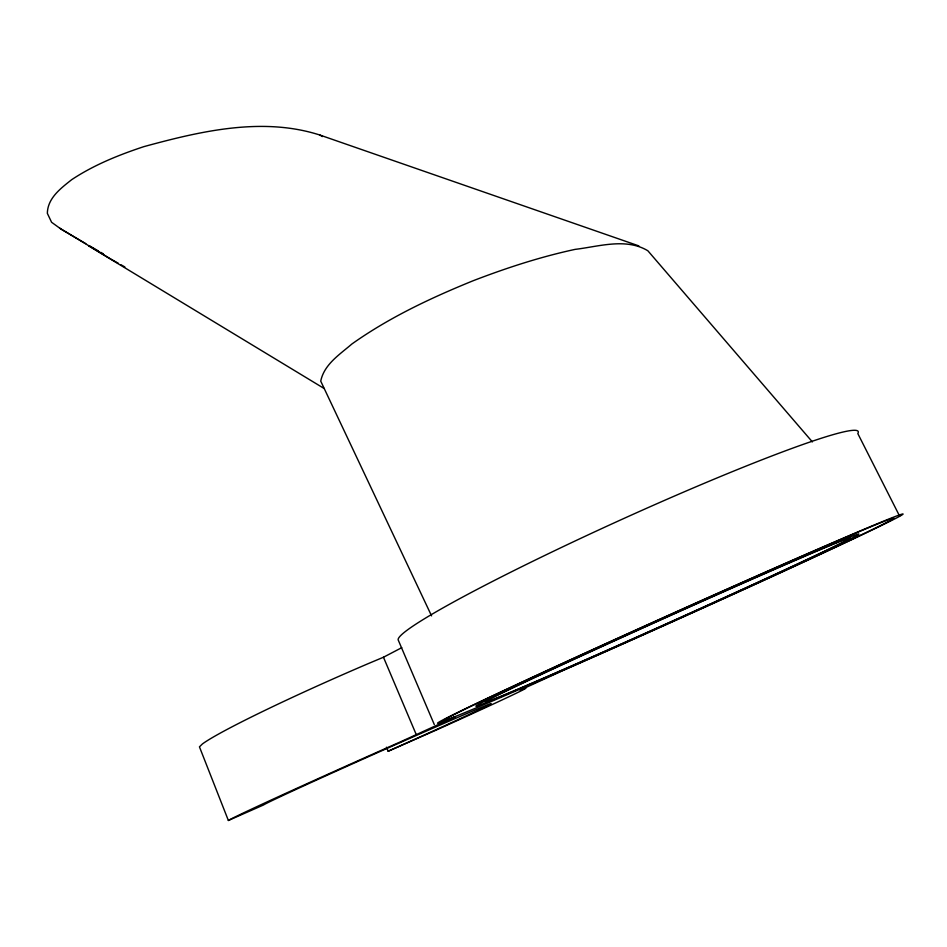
<?xml version="1.0" encoding="UTF-8"?>
<svg xmlns="http://www.w3.org/2000/svg" width="947" height="947" viewBox="0 0 947 947"><rect width="100%" height="100%" fill="white"/><g stroke="black" fill="none" stroke-linecap="round" stroke-linejoin="round"><path stroke-width="1.42" d="M401.765 647.677L383.464 657.23L368.324 663.587A161.606 9.375 -23.7 0 0 202.445 743.928L199.45 746.852L228.369 820.481L231.814 818.599A163.251 2.001 -24 0 1 401.149 741.537L455.471 716.713L452.678 717.873A255.536 3.776 -24.2 0 1 641.273 627.565A255.536 3.776 -24.2 0 1 897.022 517.701A255.536 3.776 -24.2 0 1 563.335 670.346L520.057 690.185L523.715 688.765A163.251 2.001 -24 0 1 437.088 729.699L388.14 751.243L386.447 747.207M388.14 751.243L404.535 743.904A124.59 1.527 -24 0 0 489.836 704.047A124.59 1.527 -24 0 0 373.071 754.629A124.59 1.527 -24 0 0 263.597 804.95L228.369 820.481M812.372 441.906L647.855 250.766C625.991 237.579 598.705 246.575 575.149 249.369C540.394 256.862 506.55 267.894 473.393 280.643C431.027 297.855 389.276 317.458 351.87 344.01C339.772 354.486 324.123 364.335 320.737 381.144L431.572 615.881M638.87 245.9L320.098 135.113C262.615 116.528 200.338 131.219 143.814 146.655C118.659 154.988 93.883 164.967 71.712 179.658C60.845 188.287 47.587 198.089 47.35 213.347L51.588 222.273L61.496 229.434L85.798 243.663M110.692 258.993L118.411 263.337M120.991 264.781L124.85 266.947M89.539 245.841L98.287 250.908M100.784 252.352L103.282 253.796M59.649 228.109L109.982 258.578M88.592 245.841L324.17 388.519M320.098 135.113L322.347 136.581M899.65 516.174L857.804 433.56A252.482 17.602 -24.4 0 0 630.43 515.511A252.482 17.602 -24.4 0 0 398.332 640.267L434.306 724.573M383.464 657.23L416.349 734.825M561.251 670.594A209.109 3.078 -24.2 0 0 857.094 535.304A209.109 3.078 -24.2 0 0 581.647 655.596A209.109 3.078 -24.2 0 0 561.251 670.594M566.614 668.109A199.876 2.948 -24.2 0 0 848.619 539.115A199.876 2.948 -24.2 0 0 584.37 654.566A199.876 2.948 -24.2 0 0 566.614 668.109M539.009 680.869A246.208 3.634 -24.2 0 0 891.115 520.01A246.208 3.634 -24.2 0 0 571.668 659.337A246.208 3.634 -24.2 0 0 539.009 680.869"/></g></svg>
